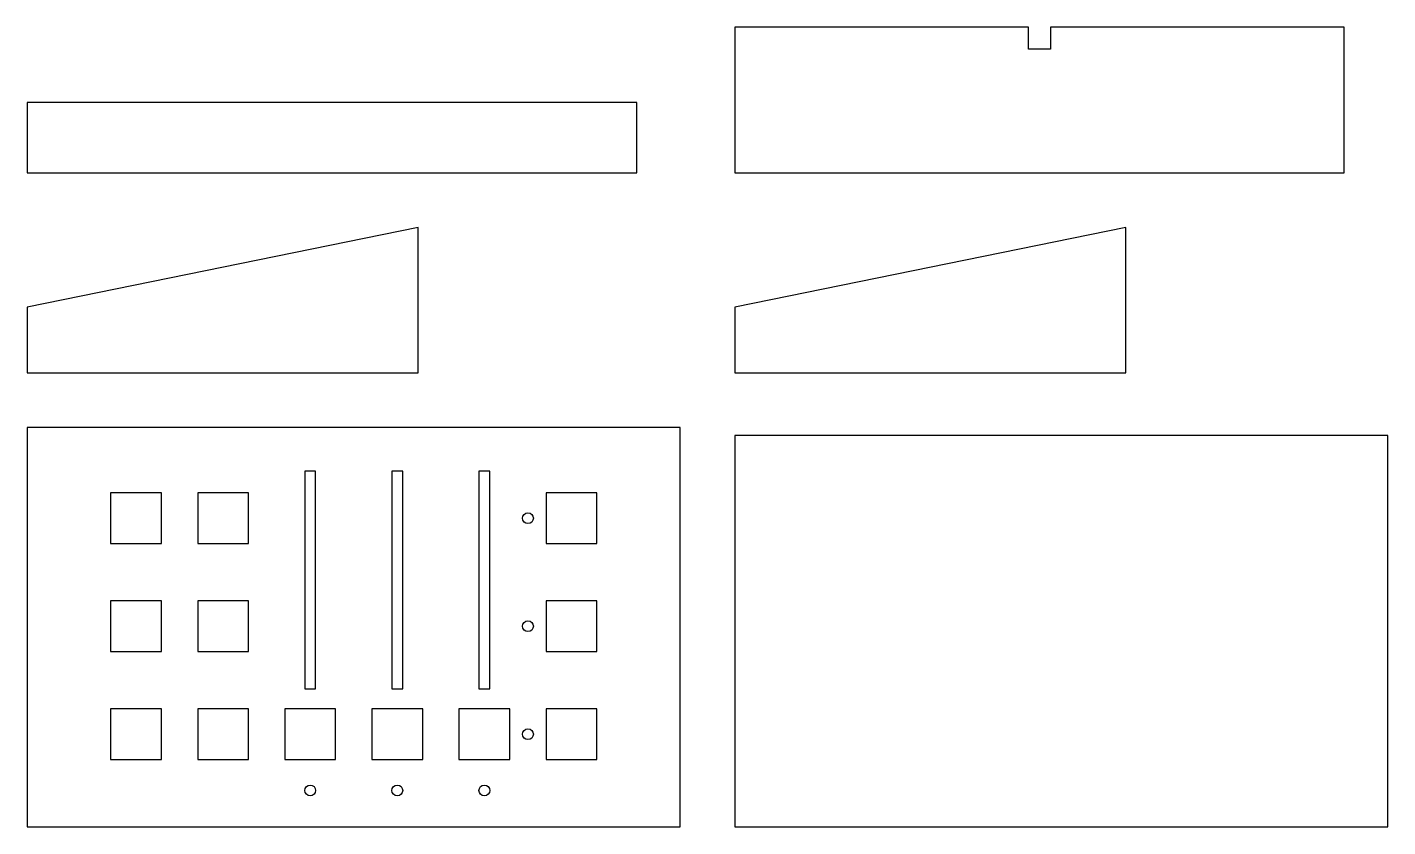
# Model space of a CAD drawing. Header units: millimetres. Extents: x 0 to 375, y 0 to 220.
import ezdxf

# ---------------------------------------------------------------- set-up
doc = ezdxf.new("R2010")
doc.units = ezdxf.units.MM
doc.layers.add('CUT', color=7, linetype='Continuous')

msp = doc.modelspace()

# ---------------------------------------------------------------- linework, layer by layer
at = {"layer": 'CUT'}
for points in [[(195, 180.12), (363, 180.12), (363, 220.24), (282, 220.24), (282, 214.24), (276, 214.24), (276, 220.24), (195, 220.24)], [(0, 180.12), (168, 180.12), (168, 199.47), (0, 199.47)], [(0, 125), (107.78, 125), (107.78, 165.12), (0, 143.12)], [(195, 125), (302.78, 125), (302.78, 165.12), (195, 143.12)], [(0, 0), (180, 0), (180, 110), (0, 110)], [(195, 0), (375, 0), (375, 107.78), (195, 107.78)], [(76.5, 38), (79.5, 38), (79.5, 98), (76.5, 98)], [(100.5, 38), (103.5, 38), (103.5, 98), (100.5, 98)], [(124.5, 38), (127.5, 38), (127.5, 98), (124.5, 98)], [(23, 78), (37, 78), (37, 92), (23, 92)], [(47, 78), (61, 78), (61, 92), (47, 92)], [(143, 78), (157, 78), (157, 92), (143, 92)], [(23, 48.25), (37, 48.25), (37, 62.25), (23, 62.25)], [(47, 48.25), (61, 48.25), (61, 62.25), (47, 62.25)], [(143, 48.25), (157, 48.25), (157, 62.25), (143, 62.25)], [(23, 18.5), (37, 18.5), (37, 32.5), (23, 32.5)], [(47, 18.5), (61, 18.5), (61, 32.5), (47, 32.5)], [(71, 18.5), (85, 18.5), (85, 32.5), (71, 32.5)], [(95, 18.5), (109, 18.5), (109, 32.5), (95, 32.5)], [(119, 18.5), (133, 18.5), (133, 32.5), (119, 32.5)], [(143, 18.5), (157, 18.5), (157, 32.5), (143, 32.5)]]:
    msp.add_lwpolyline(points, close=True, dxfattribs=at)
for centre in [(138, 85), (138, 55.25), (138, 25.5), (78, 10), (102, 10), (126, 10)]:
    msp.add_circle(centre, 1.5, dxfattribs=at)

doc.saveas('drawing.dxf')
